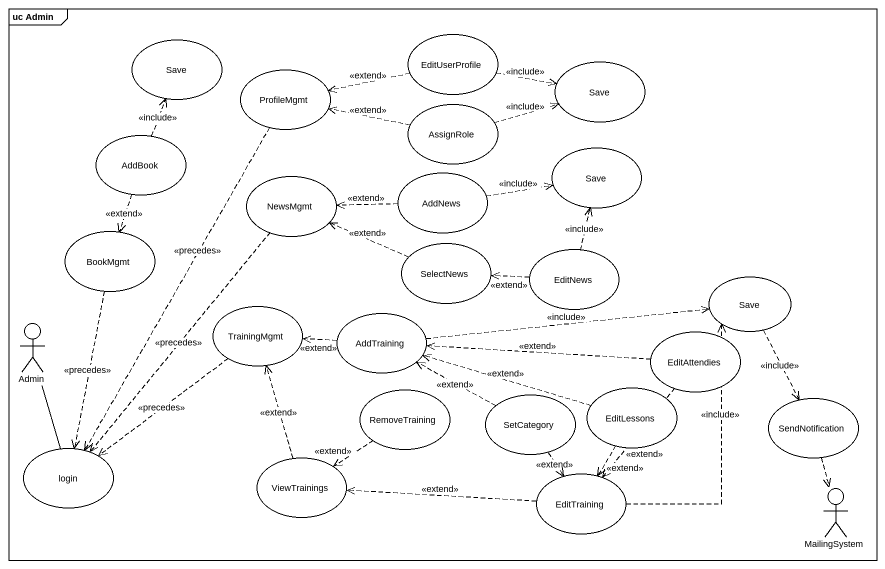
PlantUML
@startuml
mainframe uc Admin
usecase Save
usecase EditUserProfile
usecase ProfileMgmt
usecase "Save" as Save_2
usecase AssignRole
usecase AddBook
usecase "Save" as Save_3
usecase NewsMgmt
usecase AddNews
usecase BookMgmt
usecase SelectNews
usecase EditNews
usecase TrainingMgmt
usecase "Save" as Save_4
actor Admin
usecase AddTraining
usecase EditAttendies
usecase EditLessons
usecase RemoveTraining
usecase SetCategory
usecase SendNotification
usecase login
usecase ViewTrainings
usecase EditTraining
actor MailingSystem
EditUserProfile .left.> ProfileMgmt : <<extend>>
EditUserProfile .right.> Save_2 : <<include>>
ProfileMgmt ..> login : <<precedes>>
AssignRole .left.> ProfileMgmt : <<extend>>
AssignRole .right.> Save_2 : <<include>>
AddBook .up.> Save : <<include>>
AddBook ..> BookMgmt : <<extend>>
NewsMgmt ..> login : <<precedes>>
AddNews .right.> Save_3 : <<include>>
AddNews .left.> NewsMgmt : <<extend>>
BookMgmt ..> login : <<precedes>>
SelectNews .left.> NewsMgmt : <<extend>>
EditNews .up.> Save_3 : <<include>>
EditNews .left.> SelectNews : <<extend>>
TrainingMgmt ..> login : <<precedes>>
Save_4 ..> SendNotification : <<include>>
Admin -- login
AddTraining .left.> TrainingMgmt : <<extend>>
AddTraining .right.> Save_4 : <<include>>
EditAttendies .left.> AddTraining : <<extend>>
EditAttendies ..> EditTraining : <<extend>>
EditLessons .left.> AddTraining : <<extend>>
EditLessons ..> EditTraining : <<extend>>
RemoveTraining ..> ViewTrainings : <<extend>>
SetCategory .left.> AddTraining : <<extend>>
SetCategory ..> EditTraining : <<extend>>
SendNotification ..> MailingSystem
ViewTrainings .up.> TrainingMgmt : <<extend>>
EditTraining .up.> Save_4 : <<include>>
EditTraining .left.> ViewTrainings : <<extend>>
@enduml
